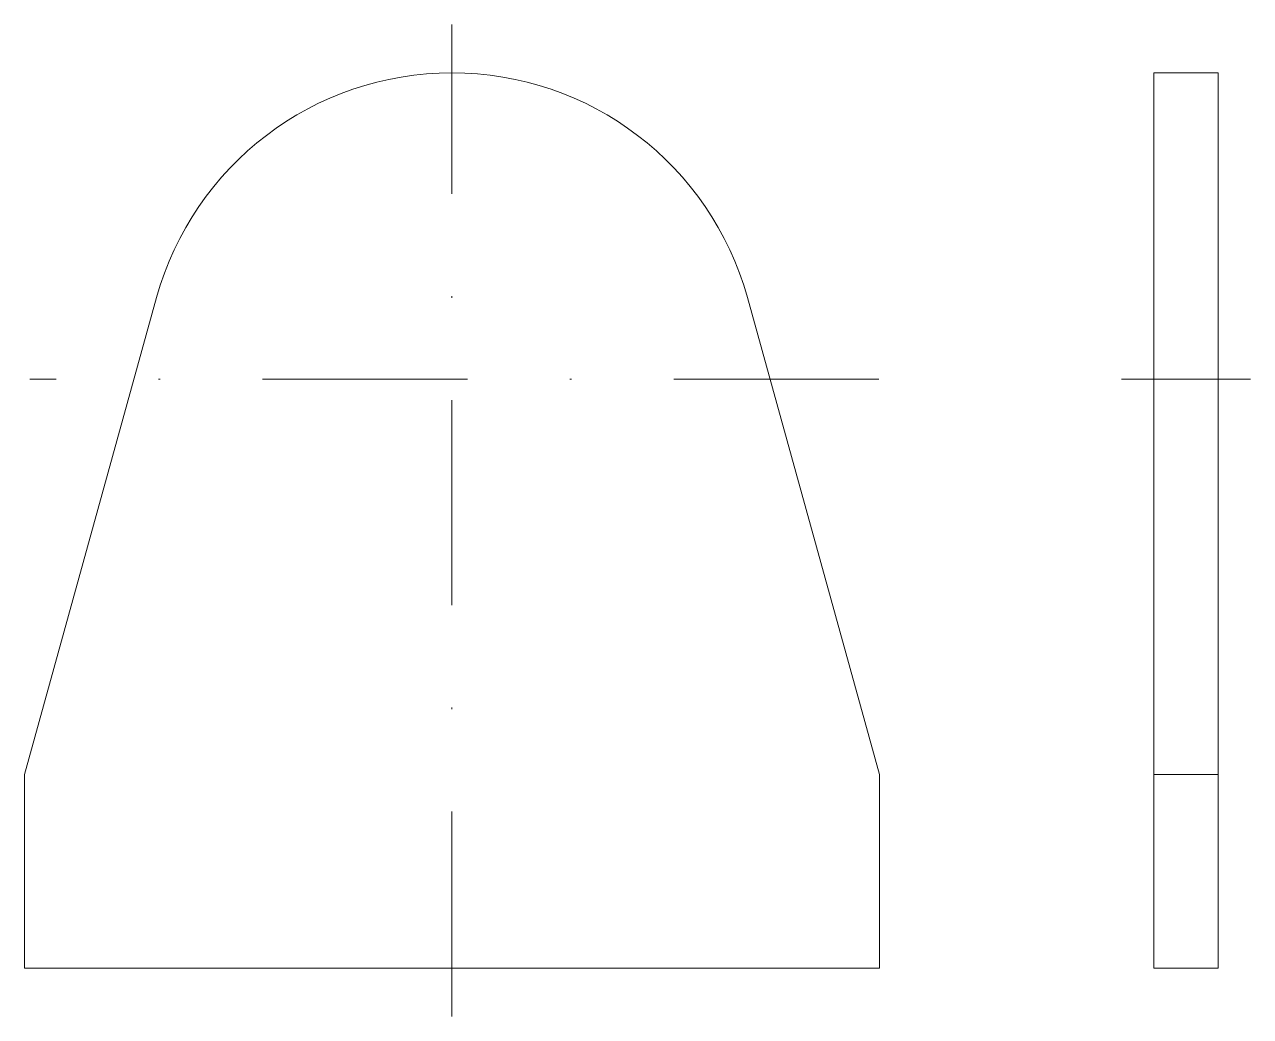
# Model space of a CAD drawing. Header units: millimetres. Extents: x 0 to 76, y -3 to 58.5.
import ezdxf

# ---------------------------------------------------------------- set-up
doc = ezdxf.new("R2010")
doc.units = ezdxf.units.MM
doc.linetypes.add('DASHDOT', pattern=[25.4, 12.7, -6.35, 0, -6.35])
doc.layers.get('0').update_dxf_attribs({"linetype": 'CONTINUOUS', "lineweight": 0})
doc.layers.add('Hidden', color=4, linetype='DASHDOT', lineweight=0)

msp = doc.modelspace()

# ---------------------------------------------------------------- linework, layer by layer
for p, q in [((70, 55.5), (70, 0)), ((70, 55.5), (74, 55.5)), ((74, 55.5), (74, 0)), ((8.189, 41.571), (0, 12)), ((44.811, 41.571), (53, 12)), ((0, 12), (0, 0)), ((53, 0), (53, 12)), ((70, 12), (74, 12)), ((0, 0), (53, 0)), ((0, 0), (0, 0)), ((74, 0), (70, 0))]:
    msp.add_line(p, q)
at = {"color": 7, "linetype": 'CONTINUOUS', "lineweight": 0}
msp.add_arc((26.5, 36.5), 19, 15.47921, 164.52079, dxfattribs=at)
at = {"layer": 'Hidden'}
for p, q in [((26.5, -3), (26.5, 58.493)), ((52.96, 36.5), (0.32, 36.5)), ((68, 36.5), (76, 36.5))]:
    msp.add_line(p, q, dxfattribs=at)

doc.saveas('drawing.dxf')
